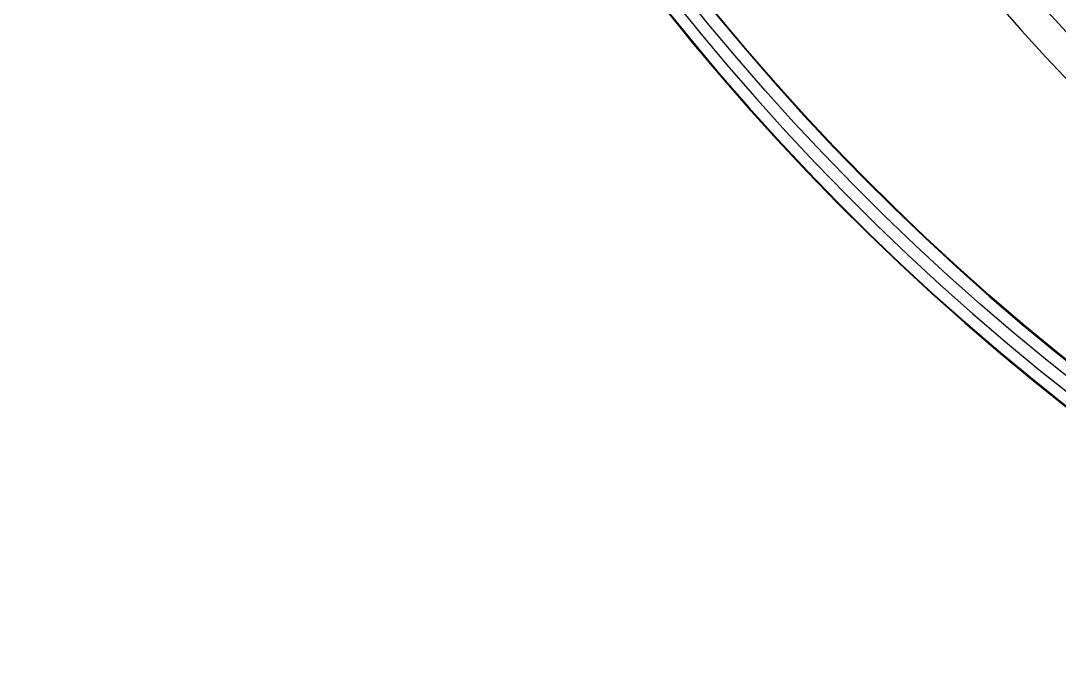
# Model space of a CAD drawing. Header units: millimetres. Extents: x 2595 to 3308, y 1499 to 1823.
# Drawn here: x 2649.47 to 2692.65, y 1583.25 to 1610.1 of the extents above; entities that cross this region are included whole.
import ezdxf
from ezdxf.lldxf.tags import DXFTag

# ---------------------------------------------------------------- set-up
doc = ezdxf.new("R2010")
doc.units = ezdxf.units.MM
doc.layers.add('5', color=7, linetype='Continuous', true_color=0xffffff)
tags = doc.linetypes.add('DASHED', pattern=[25.72, 12.86, -12.86]).pattern_tags.tags
tags[6:7] = [DXFTag(74, 4), DXFTag(75, 0), DXFTag(340, '0'), DXFTag(46, 0.0), DXFTag(50, 0.0), DXFTag(44, 0.0), DXFTag(45, 0.0)]
tags[4:5] = [DXFTag(74, 4), DXFTag(75, 0), DXFTag(340, '0'), DXFTag(46, 0.0), DXFTag(50, 0.0), DXFTag(44, 0.0), DXFTag(45, 0.0)]

msp = doc.modelspace()

# ---------------------------------------------------------------- linework, layer by layer
at = {"layer": '5', "color": 7, "linetype": 'DASHED'}
for radius, end in [(100.626, 234.0354), (100.625, 234.03501)]:
    msp.add_arc((2754.999, 1673.259), radius, 102.90589, end, dxfattribs=at)
at = {"layer": '5', "color": 7, "linetype": 'Continuous'}
for centre, radius, start, end in [((2754.999, 1673.259), 100.6, 102.90589, 234.03401), ((2754.999, 1673.259), 100.123, 102.90589, 234.02644), ((2754.999, 1673.259), 99.119, 102.39547, 234.08239), ((2754.999, 1667.223), 85.99, 192.44405, 257.55596), ((2754.999, 1667.223), 84.657, 193.18178, 256.81814), ((2754.999, 1667.223), 82.318, 194.94026, 255.05974)]:
    msp.add_arc(centre, radius, start, end, dxfattribs=at)
at = {"layer": '5', "color": 7, "linetype": 'Continuous', "extrusion": (0, 0, -1)}
for centre, radius, start, end in [((-2754.999, 1673.259), 99.621, 305.95801, 77.60453), ((-2754.999, 1673.259), 99.091, 305.91463, 77.59545), ((-2754.999, 1667.223), 81.429, 292.17868, 345.05974)]:
    msp.add_arc(centre, radius, start, end, dxfattribs=at)

doc.saveas('drawing.dxf')
